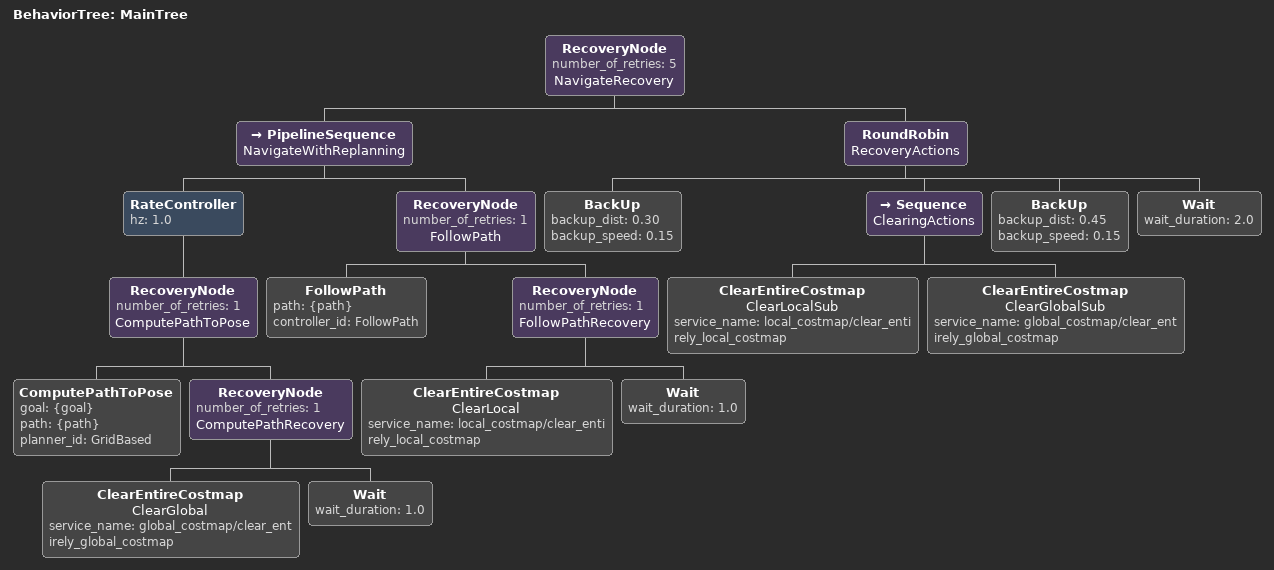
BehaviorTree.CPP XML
<?xml version="1.0"?>
<root main_tree_to_execute="MainTree">
  <BehaviorTree ID="MainTree">
    <RecoveryNode number_of_retries="5" name="NavigateRecovery">
      <PipelineSequence name="NavigateWithReplanning">
        <RateController hz="1.0">
          <RecoveryNode number_of_retries="1" name="ComputePathToPose">
            <ComputePathToPose goal="{goal}" path="{path}" planner_id="GridBased"/>
            <RecoveryNode number_of_retries="1" name="ComputePathRecovery">
              <ClearEntireCostmap name="ClearGlobal" service_name="global_costmap/clear_entirely_global_costmap"/>
              <Wait wait_duration="1.0"/>
            </RecoveryNode>
          </RecoveryNode>
        </RateController>
        <RecoveryNode number_of_retries="1" name="FollowPath">
          <FollowPath path="{path}" controller_id="FollowPath"/>
          <RecoveryNode number_of_retries="1" name="FollowPathRecovery">
            <ClearEntireCostmap name="ClearLocal" service_name="local_costmap/clear_entirely_local_costmap"/>
            <Wait wait_duration="1.0"/>
          </RecoveryNode>
        </RecoveryNode>
      </PipelineSequence>
      <RoundRobin name="RecoveryActions">
        <BackUp backup_dist="0.30" backup_speed="0.15"/>
        <Sequence name="ClearingActions">
          <ClearEntireCostmap name="ClearLocalSub" service_name="local_costmap/clear_entirely_local_costmap"/>
          <ClearEntireCostmap name="ClearGlobalSub" service_name="global_costmap/clear_entirely_global_costmap"/>
        </Sequence>
        <!-- 3. A second, longer reverse if one short one was not enough. -->
        <BackUp backup_dist="0.45" backup_speed="0.15"/>
        <Wait wait_duration="2.0"/>
      </RoundRobin>
    </RecoveryNode>
  </BehaviorTree>
</root>
